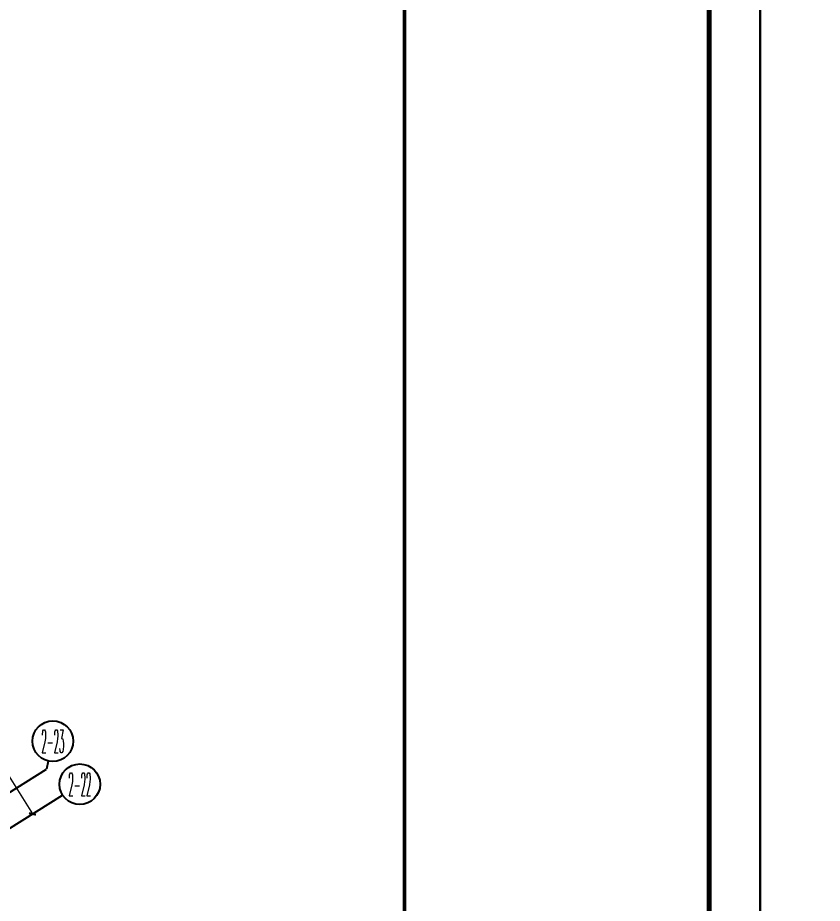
# Model space of a CAD drawing. Extents: x -9422388 to 15610651, y -1992469 to 953794.
# Drawn here: x -2612287 to -2596449, y -355864 to -338431 of the extents above; entities that cross this region are included whole.
import ezdxf
from ezdxf.enums import TextEntityAlignment as Align

# ---------------------------------------------------------------- set-up
doc = ezdxf.new("R2010")
doc.units = 0
doc.header["$LTSCALE"] = 1000
for name, color, linetype in [('AXIS', 3, 'Continuous'), ('AXIS_TEXT', 7, 'Continuous'), ('PUB_TITLE', 4, 'Continuous')]:
    doc.layers.add(name, color=color, linetype=linetype)
doc.layers.add('建筑底图', color=8, linetype='Continuous', lineweight=5)
doc.styles.add('_TCH_AXIS', font='COMPLEX', dxfattribs={"bigfont": 'GBCBIG'})
doc.styles.add('_TCH_DIM_T3', font='SIMPLEX', dxfattribs={"width": 0.705882, "bigfont": 'GBCBIG'})
doc.styles.add('COMPLEX', font='COMPLEX')
doc.dimstyles.new('_TCH_ARCH&&100', dxfattribs={"dimtxt": 297.5, "dimasz": 100, "dimexe": 250, "dimexo": 300, "dimgap": 126.25, "dimtad": 1, "dimdec": 0, "dimzin": 0, "dimdsep": 46, "dimtxsty": '_TCH_DIM_T3', "dimblk": 'ARCHTICK', "dimcen": 0.09, "dimclrt": 7, "dimazin": 2, "dimtfac": 1, "dimtdec": 0, "dimtix": 1, "dimtmove": 2, "dimatfit": 3, "dimfxl": 0, "dimtolj": 1, "dimtzin": 0, "dimarcsym": 0})

# ---------------------------------------------------------------- blocks, each defined once
blk = doc.blocks.new('_ArchTick')
at = {"color": 0, "linetype": 'ByBlock', "const_width": 0.4}
blk.add_lwpolyline([(-0.5, -0.5), (0.5, 0.5)], dxfattribs=at)
blk = doc.blocks.new('*D639')
at = {"layer": 'AXIS', "color": 0, "lineweight": -2, "transparency": 16777216}
for p, q in [((1919589, -372524), (1922343, -370798)), ((1922131, -370931), (1935992, -393046)), ((1933450, -394639), (1936204, -392913))]:
    blk.add_line(p, q, dxfattribs=at)
at = {"layer": 'Defpoints', "color": 0, "transparency": 16777216}
for p in [(1919335, -372683), (1935992, -393046), (1933196, -394798)]:
    blk.add_point(p, dxfattribs=at)
at = {"layer": 'AXIS', "color": 0, "lineweight": -2, "transparency": 16777216, "xscale": 100, "yscale": 100, "zscale": 100}
for p, rotation in [((1922131, -370931), 122.0782976762225), ((1935992, -393046), 302.0782976762225)]:
    blk.add_blockref('_ArchTick', p, dxfattribs=dict(at, rotation=rotation))
at = {"layer": 'AXIS', "color": 7, "transparency": 16777216, "insert": (1929295, -381842), "char_height": 297.5, "attachment_point": 5, "rotation": 302.0783, "style": '_TCH_DIM_T3'}
blk.add_mtext('\\A1;26100', dxfattribs=at)
blk = doc.blocks.new('_AXISO')
at = {"color": 0}
blk.add_circle((0, 0), 0.5, dxfattribs=at)
at = {"layer": 'AXIS_TEXT', "color": 0, "style": 'COMPLEX', "width": 1.041667}
blk.add_attdef('A', text='', height=0.56, dxfattribs=at).set_placement((-0.25, -0.28), (0.25, -0.28), align=Align.FIT)
blk = doc.blocks.new('TQ')
at = {"layer": 'PUB_TITLE', "const_width": 48.8}
blk.add_lwpolyline([(1746756, -758772), (1746756, -798756)], dxfattribs=at)
at = {"layer": 'PUB_TITLE'}
blk.add_lwpolyline([(1746756, -798756), (1750936, -798756), (1750936, -758772), (1746756, -758772)], close=True, dxfattribs=at)
blk = doc.blocks.new('图签')
at = {"xscale": 1.43572, "yscale": 1.43572, "zscale": 1.43572}
blk.add_blockref('TQ', (-231624, 689573), dxfattribs=at)
blk = doc.blocks.new('4444')
at = {"layer": 'AXIS', "color": 8}
for p, q in [((1936303.6, -392004.2), (1936266.6, -392165.7)), ((1932877.3, -394290), (1936266.6, -392165.7)), ((1933195.9, -394798.4), (1936585.2, -392674.1))]:
    blk.add_line(p, q, dxfattribs=at)
ref = blk.add_blockref('_AXISO', (1936393.1, -391614.4), dxfattribs=dict(at, xscale=800, yscale=800, zscale=800))
ref.add_attrib('A', '2-23', dxfattribs={"layer": 'AXIS_TEXT', "color": 8, "height": 452.55, "style": '_TCH_AXIS', "width": 0.2625}).set_placement((1936166.8, -391840.6), (1936619.3, -391840.6), align=Align.FIT)
ref = blk.add_blockref('_AXISO', (1936924.1, -392461.7), dxfattribs=dict(at, xscale=800, yscale=800, zscale=800))
ref.add_attrib('A', '2-22', dxfattribs={"layer": 'AXIS_TEXT', "color": 8, "height": 452.55, "style": '_TCH_AXIS', "width": 0.2625}).set_placement((1936697.9, -392687.9), (1937150.4, -392687.9), align=Align.FIT)
dim = blk.add_aligned_dim(p1=(1919334.8, -372683.3), p2=(1933195.9, -394798.4), distance=3300, dimstyle='_TCH_ARCH&&100', dxfattribs=at)
dim.commit()
dim.dimension.update_dxf_attribs({"geometry": '*D639', "text_midpoint": (1929294.5, -381842.2)})

msp = doc.modelspace()

# ---------------------------------------------------------------- linework, layer by layer
at = {"layer": 'PUB_TITLE'}
for points in [[(-2681774.25692, -380398.05939), (-2597674.25692, -380398.05939), (-2597674.25692, -320998.05939), (-2681774.25692, -320998.05939)], [(-2597674.25692, -380398.05939), (-2513574.25692, -380398.05939), (-2513574.25692, -320998.05939), (-2597674.25692, -320998.05939)]]:
    msp.add_lwpolyline(points, close=True, dxfattribs=at)
at = {"layer": 'PUB_TITLE', "const_width": 100}
msp.add_lwpolyline([(-2679274.25692, -379398.05939), (-2598674.25692, -379398.05939), (-2598674.25692, -321998.05939), (-2679274.25692, -321998.05939)], close=True, dxfattribs=at)

# ---------------------------------------------------------------- block references
msp.add_blockref('图签', (-4880903.06659, 77814.0902))
at = {"layer": '建筑底图', "color": 8}
msp.add_blockref('4444', (-4547988.93389, 38940.58199), dxfattribs=at)

doc.saveas('drawing.dxf')
